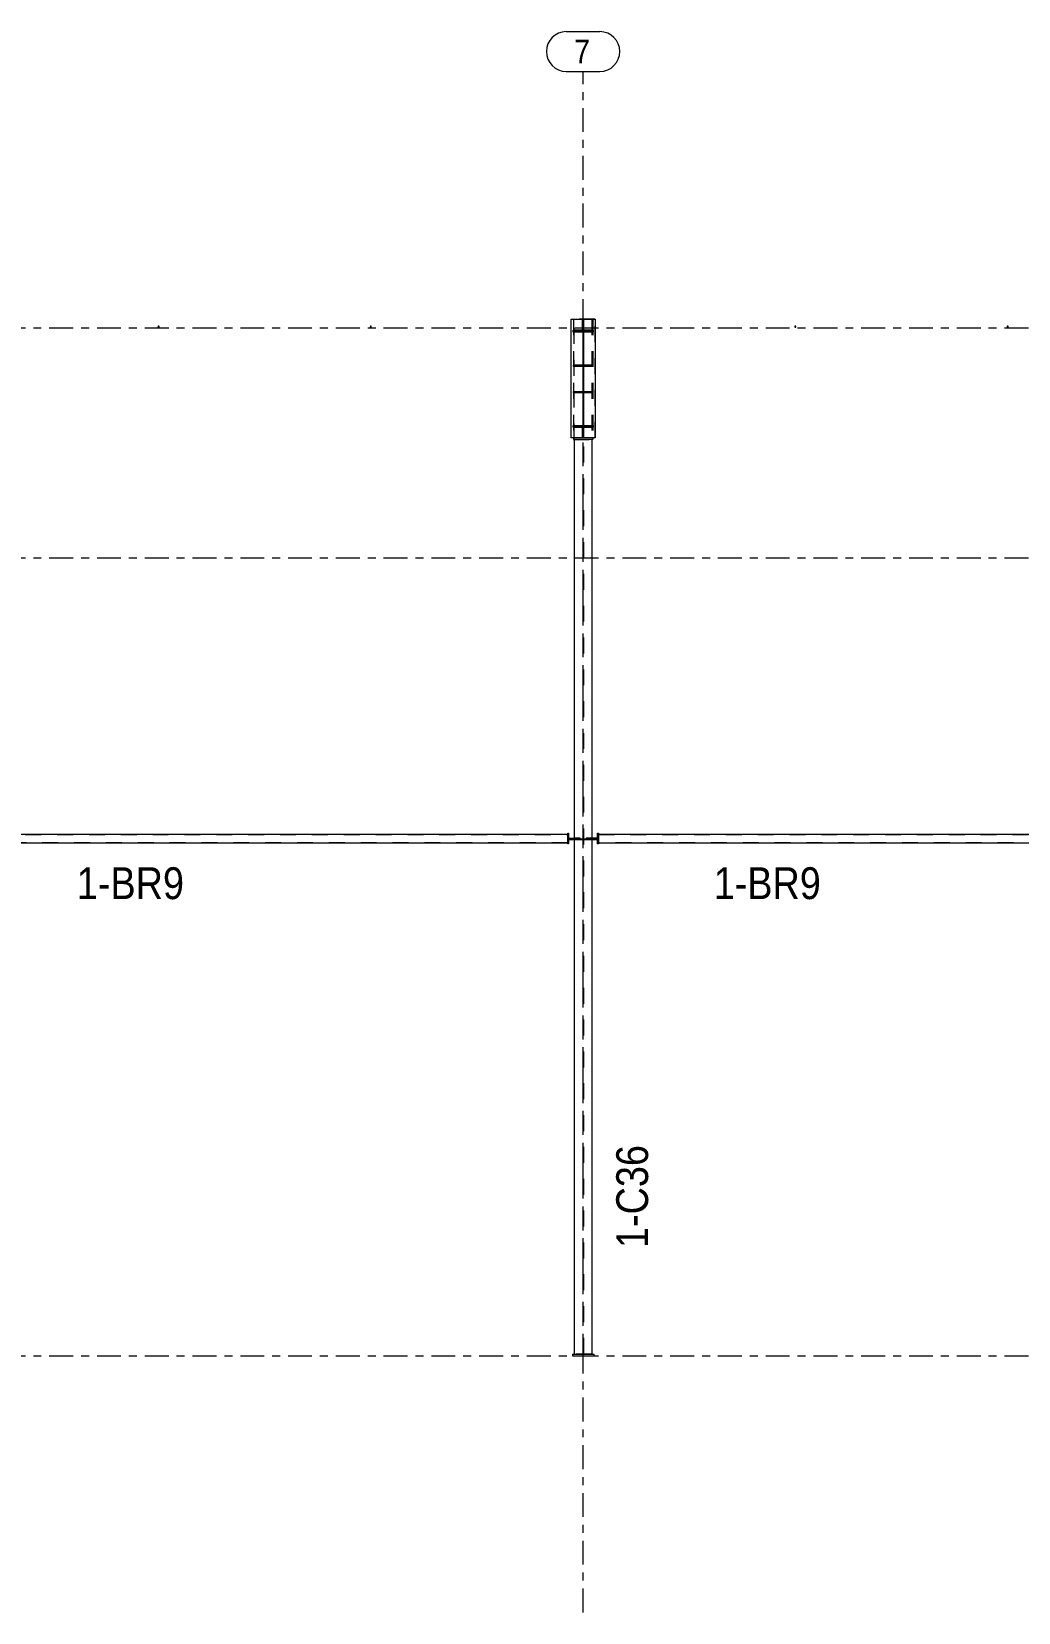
# Model space of a CAD drawing. Header units: millimetres. Extents: x -49 to 1122, y -181 to 639.
# Drawn here: x 353.8 to 477.7, y 208.9 to 407.5 of the extents above; entities that cross this region are included whole.
import ezdxf

# ---------------------------------------------------------------- set-up
doc = ezdxf.new("R2010")
doc.units = ezdxf.units.MM
for name, pattern in [('XKITLINE00', [0]), ('XKITLINE02', [4, 2, -2]), ('XKITLINE03', [6, 3, -1, 1, -1])]:
    doc.linetypes.add(name, pattern=pattern)
for name, color, linetype, lineweight in [('Part', 2, 'Continuous', 0), ('PartMark', 7, 'Continuous', 0), ('S-grid', 1, 'Continuous', 0)]:
    doc.layers.add(name, color=color, linetype=linetype, lineweight=lineweight)
doc.styles.add('ARIAL', font='ARIAL.TTF')

# ---------------------------------------------------------------- blocks, each defined once
blk = doc.blocks.new('*A136')
at = {"layer": 'Part'}
blk.add_hatch(color=3, dxfattribs=at).paths.add_polyline_path([(449.72, 370.47), (449.77, 370.45), (449.79, 370.4), (449.77, 370.35), (449.72, 370.33), (449.68, 370.35), (449.66, 370.4), (449.68, 370.45)], flags=17)
blk = doc.blocks.new('*A140')
at = {"layer": 'Part'}
blk.add_hatch(color=3, dxfattribs=at).paths.add_polyline_path([(476.39, 370.47), (476.44, 370.45), (476.46, 370.4), (476.44, 370.35), (476.39, 370.33), (476.34, 370.35), (476.32, 370.4), (476.34, 370.45)], flags=17)
blk = doc.blocks.new('*A180')
at = {"layer": 'Part'}
blk.add_hatch(color=3, dxfattribs=at).paths.add_polyline_path([(421.81, 357.88), (421.81, 357.99), (424.31, 357.99), (424.31, 357.88)], flags=17)
blk = doc.blocks.new('*A181')
at = {"layer": 'Part'}
blk.add_hatch(color=3, dxfattribs=at).paths.add_polyline_path([(421.81, 369.73), (421.81, 369.84), (424.31, 369.84), (424.31, 369.73)], flags=17)
blk = doc.blocks.new('*A182')
at = {"layer": 'Part'}
blk.add_hatch(color=3, dxfattribs=at).paths.add_polyline_path([(423.01, 357.99), (423.01, 369.73), (423.1, 369.73), (423.1, 357.99)], flags=17)
blk = doc.blocks.new('*A183')
at = {"layer": 'Part'}
blk.add_hatch(color=3, dxfattribs=at).paths.add_polyline_path([(369.72, 370.47), (369.77, 370.45), (369.79, 370.4), (369.77, 370.35), (369.72, 370.33), (369.68, 370.35), (369.66, 370.4), (369.68, 370.45)], flags=17)
blk = doc.blocks.new('*A184')
at = {"layer": 'Part'}
blk.add_hatch(color=3, dxfattribs=at).paths.add_polyline_path([(396.39, 370.47), (396.44, 370.45), (396.46, 370.4), (396.44, 370.35), (396.39, 370.33), (396.34, 370.35), (396.32, 370.4), (396.34, 370.45)], flags=17)
blk = doc.blocks.new('*A185')
at = {"layer": 'Part'}
blk.add_hatch(color=3, dxfattribs=at).paths.add_polyline_path([(423, 369.84), (423, 371.03), (423.11, 371.03), (423.11, 369.84)], flags=17)
blk = doc.blocks.new('*A186')
at = {"layer": 'Part'}
blk.add_hatch(color=3, dxfattribs=at).paths.add_polyline_path([(422.1, 365.45), (422.1, 365.56), (423.01, 365.56), (423.01, 365.45)], flags=17)
blk = doc.blocks.new('*A187')
at = {"layer": 'Part'}
blk.add_hatch(color=3, dxfattribs=at).paths.add_polyline_path([(422.1, 362.12), (422.1, 362.23), (423.01, 362.23), (423.01, 362.12)], flags=17)
blk = doc.blocks.new('*A188')
at = {"layer": 'Part'}
blk.add_hatch(color=3, dxfattribs=at).paths.add_polyline_path([(423.1, 365.45), (423.1, 365.56), (424.01, 365.56), (424.01, 365.45)], flags=17)
blk = doc.blocks.new('*A189')
at = {"layer": 'Part'}
blk.add_hatch(color=3, dxfattribs=at).paths.add_polyline_path([(423.1, 362.12), (423.1, 362.23), (424.01, 362.23), (424.01, 362.12)], flags=17)
blk = doc.blocks.new('*A190')
at = {"layer": 'Part'}
blk.add_hatch(color=3, dxfattribs=at).paths.add_polyline_path([(423, 357.61), (423, 357.88), (423.11, 357.88), (423.11, 357.61)], flags=17)
blk = doc.blocks.new('*A1070')
at = {"layer": 'S-grid', "color": 1, "linetype": 'XKITLINE03', "lineweight": 0}
blk.add_line((-10, 370.25), (1096.06, 370.25), dxfattribs=at)
blk = doc.blocks.new('*A1071')
at = {"layer": 'S-grid', "color": 1, "linetype": 'XKITLINE03', "lineweight": 0}
blk.add_line((-10, 341.36), (1096.06, 341.36), dxfattribs=at)
blk = doc.blocks.new('*A1072')
at = {"layer": 'S-grid', "color": 1, "linetype": 'XKITLINE03', "lineweight": 0}
blk.add_line((-10, 241.08), (1096.06, 241.08), dxfattribs=at)
blk = doc.blocks.new('*A1120')
at = {"layer": 'Part', "color": 7, "linetype": 'XKITLINE02', "lineweight": 0}
for p, q in [((423.1, 365.45), (423.1, 365.56)), ((423.1, 365.56), (424.28, 365.56)), ((424.28, 365.45), (423.1, 365.45)), ((423.27, 365.45), (423.27, 365.56)), ((424.28, 365.56), (424.28, 365.45))]:
    blk.add_line(p, q, dxfattribs=at)
blk = doc.blocks.new('*A1121')
at = {"layer": 'Part', "color": 7, "linetype": 'XKITLINE02', "lineweight": 0}
for p, q in [((423.1, 362.12), (423.1, 362.23)), ((423.1, 362.23), (424.28, 362.23)), ((424.28, 362.12), (423.1, 362.12)), ((423.27, 362.12), (423.27, 362.23)), ((424.28, 362.23), (424.28, 362.12))]:
    blk.add_line(p, q, dxfattribs=at)
blk = doc.blocks.new('*A1122')
at = {"layer": 'Part', "color": 7, "linetype": 'XKITLINE02', "lineweight": 0}
for p, q in [((423, 357.88), (423, 356.45)), ((423, 357.8), (423.11, 357.8)), ((423, 357.62), (423.11, 357.62)), ((423.11, 357.88), (423.11, 356.45)), ((423.11, 356.45), (423, 356.45))]:
    blk.add_line(p, q, dxfattribs=at)
blk = doc.blocks.new('*A1123')
at = {"layer": 'Part', "color": 2, "linetype": 'XKITLINE00', "lineweight": 0}
for start, end in [(45, 225), (225, 45)]:
    blk.add_arc((449.72, 370.4), 0.0667, start, end, dxfattribs=at)
blk = doc.blocks.new('*A1130')
at = {"layer": 'Part', "color": 2, "linetype": 'XKITLINE00', "lineweight": 0}
for start, end in [(45, 225), (225, 45)]:
    blk.add_arc((476.39, 370.4), 0.0667, start, end, dxfattribs=at)
blk = doc.blocks.new('*A1297')
at = {"layer": 'S-grid', "color": 1, "linetype": 'XKITLINE03', "lineweight": 0}
blk.add_line((423.06, 208.86), (423.06, 402.47), dxfattribs=at)
at = {"layer": 'S-grid', "color": 3, "style": 'ARIAL', "width": 0.85}
blk.add_text('7', height=3, dxfattribs=at).set_placement((421.94, 403.47))
blk = doc.blocks.new('*A1303')
at = {"layer": 'Part', "color": 7, "linetype": 'XKITLINE02', "lineweight": 0}
for p, q in [((421.94, 356.23), (421.94, 371.34)), ((421.94, 371.34), (424.17, 371.34)), ((423.01, 371.34), (423.01, 241.31)), ((423.1, 371.34), (423.1, 241.31)), ((424.17, 371.34), (424.17, 356.23)), ((424.17, 241.31), (421.94, 241.31))]:
    blk.add_line(p, q, dxfattribs=at)
at = {"layer": 'Part', "color": 2, "linetype": 'XKITLINE00', "lineweight": 0}
for p, q in [((421.94, 356.23), (421.94, 241.31)), ((424.17, 356.23), (424.17, 241.31))]:
    blk.add_line(p, q, dxfattribs=at)
blk = doc.blocks.new('*A1304')
at = {"layer": 'Part', "color": 2, "linetype": 'XKITLINE00', "lineweight": 0}
for p, q in [((344.99, 306.64), (421.12, 306.64)), ((344.99, 305.53), (421.12, 305.53))]:
    blk.add_line(p, q, dxfattribs=at)
at = {"layer": 'Part', "color": 7, "linetype": 'XKITLINE02', "lineweight": 0}
for p, q in [((344.99, 306.64), (344.99, 305.53)), ((344.99, 306.59), (421.12, 306.59)), ((421.12, 306.64), (421.12, 305.53)), ((421.12, 305.57), (344.99, 305.57))]:
    blk.add_line(p, q, dxfattribs=at)
blk = doc.blocks.new('*A1305')
at = {"layer": 'Part', "color": 7, "linetype": 'XKITLINE02', "lineweight": 0}
for p, q in [((423.43, 306.14), (423.43, 306.03)), ((424.17, 306.14), (423.43, 306.14)), ((424.77, 306.03), (423.43, 306.03))]:
    blk.add_line(p, q, dxfattribs=at)
at = {"layer": 'Part', "color": 2, "linetype": 'XKITLINE00', "lineweight": 0}
for p, q in [((424.88, 306.14), (424.17, 306.14)), ((424.88, 306.03), (424.77, 306.03)), ((424.88, 306.14), (424.88, 306.03))]:
    blk.add_line(p, q, dxfattribs=at)
blk = doc.blocks.new('*A1306')
at = {"layer": 'Part', "color": 2, "linetype": 'XKITLINE00', "lineweight": 0}
for p, q in [((424.88, 305.42), (424.88, 306.75)), ((424.88, 306.75), (424.99, 306.75)), ((424.99, 306.75), (424.99, 305.42)), ((424.99, 305.42), (424.88, 305.42))]:
    blk.add_line(p, q, dxfattribs=at)
blk = doc.blocks.new('*A1307')
at = {"layer": 'Part', "color": 2, "linetype": 'XKITLINE00', "lineweight": 0}
for p, q in [((424.99, 306.64), (501.12, 306.64)), ((424.99, 305.53), (501.12, 305.53))]:
    blk.add_line(p, q, dxfattribs=at)
at = {"layer": 'Part', "color": 7, "linetype": 'XKITLINE02', "lineweight": 0}
for p, q in [((424.99, 306.64), (424.99, 305.53)), ((424.99, 306.59), (501.12, 306.59)), ((501.12, 306.64), (501.12, 305.53)), ((501.12, 305.57), (424.99, 305.57))]:
    blk.add_line(p, q, dxfattribs=at)
blk = doc.blocks.new('*A1315')
at = {"layer": 'Part', "color": 2, "linetype": 'XKITLINE00', "lineweight": 0}
for p, q in [((421.81, 357.99), (424.31, 357.99)), ((421.81, 357.78), (421.81, 357.99)), ((421.81, 357.88), (424.31, 357.88)), ((423, 357.78), (421.81, 357.78)), ((424.31, 357.78), (423.11, 357.78)), ((424.31, 357.99), (424.31, 357.78))]:
    blk.add_line(p, q, dxfattribs=at)
at = {"layer": 'Part', "color": 7, "linetype": 'XKITLINE02', "lineweight": 0}
for p, q in [((421.81, 357.89), (424.31, 357.89)), ((423.11, 357.78), (423, 357.78))]:
    blk.add_line(p, q, dxfattribs=at)
blk = doc.blocks.new('*A1316')
at = {"layer": 'Part', "color": 2, "linetype": 'XKITLINE00', "lineweight": 0}
for p, q in [((423, 369.98), (421.81, 369.98)), ((421.81, 369.73), (421.81, 369.98)), ((424.31, 369.84), (421.81, 369.84)), ((424.31, 369.73), (421.81, 369.73)), ((424.31, 369.98), (423.11, 369.98)), ((424.31, 369.98), (424.31, 369.73))]:
    blk.add_line(p, q, dxfattribs=at)
at = {"layer": 'Part', "color": 7, "linetype": 'XKITLINE02', "lineweight": 0}
for p, q in [((421.81, 369.87), (424.31, 369.87)), ((423.11, 369.98), (423, 369.98))]:
    blk.add_line(p, q, dxfattribs=at)
blk = doc.blocks.new('*A1317')
at = {"layer": 'Part', "color": 7, "linetype": 'XKITLINE02', "lineweight": 0}
for p, q in [((423.1, 369.87), (423.01, 369.87)), ((423.01, 369.87), (423.01, 369.73)), ((423.1, 369.87), (423.1, 369.73)), ((423.01, 357.99), (423.01, 357.89)), ((423.01, 357.89), (423.1, 357.89)), ((423.1, 357.99), (423.1, 357.89))]:
    blk.add_line(p, q, dxfattribs=at)
at = {"layer": 'Part', "color": 2, "linetype": 'XKITLINE00', "lineweight": 0}
for p, q in [((423.01, 369.73), (423.1, 369.73)), ((423.01, 369.73), (423.01, 357.99)), ((423.1, 369.73), (423.1, 357.99)), ((423.01, 357.99), (423.1, 357.99))]:
    blk.add_line(p, q, dxfattribs=at)
blk = doc.blocks.new('*A1318')
at = {"layer": 'Part', "color": 7, "linetype": 'XKITLINE02', "lineweight": 0}
for p, q in [((423.1, 369.87), (423.01, 369.87)), ((423.01, 369.87), (423.01, 357.89)), ((423.1, 357.89), (423.1, 369.87)), ((423.01, 357.89), (423.1, 357.89))]:
    blk.add_line(p, q, dxfattribs=at)
blk = doc.blocks.new('*A1319')
at = {"layer": 'Part', "color": 7, "linetype": 'XKITLINE02', "lineweight": 0}
for p, q in [((421.81, 357.99), (421.81, 357.78)), ((421.81, 357.89), (424.31, 357.89)), ((421.81, 357.78), (424.31, 357.78)), ((424.31, 357.78), (424.31, 357.99))]:
    blk.add_line(p, q, dxfattribs=at)
blk = doc.blocks.new('*A1320')
at = {"layer": 'Part', "color": 7, "linetype": 'XKITLINE02', "lineweight": 0}
for p, q in [((421.81, 369.98), (421.81, 369.73)), ((424.31, 369.98), (421.81, 369.98)), ((424.31, 369.87), (421.81, 369.87)), ((424.31, 369.73), (424.31, 369.98))]:
    blk.add_line(p, q, dxfattribs=at)
blk = doc.blocks.new('*A1321')
at = {"layer": 'Part', "color": 2, "linetype": 'XKITLINE00', "lineweight": 0}
for start, end in [(45, 225), (225, 45)]:
    blk.add_arc((369.72, 370.4), 0.0667, start, end, dxfattribs=at)
blk = doc.blocks.new('*A1322')
at = {"layer": 'Part', "color": 2, "linetype": 'XKITLINE00', "lineweight": 0}
for start, end in [(45, 225), (225, 45)]:
    blk.add_arc((396.39, 370.4), 0.0667, start, end, dxfattribs=at)
blk = doc.blocks.new('*A1323')
at = {"layer": 'Part', "color": 7, "linetype": 'XKITLINE02', "lineweight": 0}
for p, q in [((421.83, 371.34), (424.28, 371.34)), ((421.83, 371.34), (421.83, 356.45)), ((424.28, 371.34), (424.28, 356.45))]:
    blk.add_line(p, q, dxfattribs=at)
at = {"layer": 'Part', "color": 2, "linetype": 'XKITLINE00', "lineweight": 0}
for p, q in [((421.83, 356.45), (421.83, 356.23)), ((424.28, 356.23), (421.83, 356.23)), ((424.28, 356.45), (424.28, 356.23))]:
    blk.add_line(p, q, dxfattribs=at)
blk = doc.blocks.new('*A1324')
at = {"layer": 'Part', "color": 7, "linetype": 'XKITLINE02', "lineweight": 0}
for p, q in [((421.83, 371.34), (424.28, 371.34)), ((421.83, 371.34), (421.83, 356.23)), ((424.28, 371.34), (424.28, 356.23)), ((421.83, 356.23), (424.28, 356.23))]:
    blk.add_line(p, q, dxfattribs=at)
blk = doc.blocks.new('*A1325')
at = {"layer": 'Part', "color": 2, "linetype": 'XKITLINE00', "lineweight": 0}
for p, q in [((421.56, 356.45), (421.56, 371.34)), ((421.56, 371.34), (424.56, 371.34)), ((424.56, 371.34), (424.56, 356.45)), ((424.56, 356.45), (421.56, 356.45))]:
    blk.add_line(p, q, dxfattribs=at)
blk = doc.blocks.new('*A1326')
at = {"layer": 'Part', "color": 7, "linetype": 'XKITLINE02', "lineweight": 0}
for p, q in [((421.56, 356.45), (421.56, 371.34)), ((424.56, 371.34), (421.56, 371.34)), ((424.56, 356.45), (424.56, 371.34)), ((424.56, 356.45), (421.56, 356.45))]:
    blk.add_line(p, q, dxfattribs=at)
blk = doc.blocks.new('*A1327')
at = {"layer": 'Part', "color": 7, "linetype": 'XKITLINE02', "lineweight": 0}
for p, q in [((423, 371.34), (423, 369.84)), ((423, 371.34), (423.11, 371.34)), ((423, 370.15), (423.11, 370.15)), ((423, 369.96), (423.11, 369.96)), ((423.11, 371.34), (423.11, 369.84))]:
    blk.add_line(p, q, dxfattribs=at)
blk = doc.blocks.new('*A1328')
at = {"layer": 'Part', "color": 2, "linetype": 'XKITLINE00', "lineweight": 0}
for p, q in [((423, 371.34), (423.11, 371.34)), ((423, 369.84), (423, 371.34)), ((423, 371.03), (423.11, 371.03)), ((423.11, 369.84), (423, 369.84)), ((423.11, 371.34), (423.11, 369.84))]:
    blk.add_line(p, q, dxfattribs=at)
at = {"layer": 'Part', "color": 7, "linetype": 'XKITLINE02', "lineweight": 0}
for p, q in [((423, 370.15), (423.11, 370.15)), ((423, 369.96), (423.11, 369.96))]:
    blk.add_line(p, q, dxfattribs=at)
blk = doc.blocks.new('*A1329')
at = {"layer": 'Part', "color": 7, "linetype": 'XKITLINE02', "lineweight": 0}
for p, q in [((423.01, 369.98), (422.01, 369.98)), ((422.01, 369.98), (422.01, 369.87)), ((422.01, 369.87), (423.01, 369.87)), ((422.84, 369.98), (422.84, 369.87)), ((423.01, 369.87), (423.01, 369.98))]:
    blk.add_line(p, q, dxfattribs=at)
blk = doc.blocks.new('*A1330')
at = {"layer": 'Part', "color": 7, "linetype": 'XKITLINE02', "lineweight": 0}
for p, q in [((424.1, 369.98), (423.1, 369.98)), ((423.1, 369.98), (423.1, 369.87)), ((423.1, 369.87), (424.1, 369.87)), ((423.27, 369.98), (423.27, 369.87)), ((424.1, 369.87), (424.1, 369.98))]:
    blk.add_line(p, q, dxfattribs=at)
blk = doc.blocks.new('*A1331')
at = {"layer": 'Part', "color": 7, "linetype": 'XKITLINE02', "lineweight": 0}
for p, q in [((423.01, 357.89), (422.01, 357.89)), ((422.01, 357.89), (422.01, 357.78)), ((422.01, 357.78), (423.01, 357.78)), ((422.84, 357.89), (422.84, 357.78)), ((423.01, 357.78), (423.01, 357.89))]:
    blk.add_line(p, q, dxfattribs=at)
blk = doc.blocks.new('*A1332')
at = {"layer": 'Part', "color": 7, "linetype": 'XKITLINE02', "lineweight": 0}
for p, q in [((424.1, 357.89), (423.1, 357.89)), ((423.1, 357.89), (423.1, 357.78)), ((423.1, 357.78), (424.1, 357.78)), ((423.27, 357.89), (423.27, 357.78)), ((424.1, 357.78), (424.1, 357.89))]:
    blk.add_line(p, q, dxfattribs=at)
blk = doc.blocks.new('*A1333')
at = {"layer": 'Part', "color": 7, "linetype": 'XKITLINE02', "lineweight": 0}
for p, q in [((423.01, 365.56), (422.01, 365.56)), ((422.01, 365.56), (422.01, 365.45)), ((422.01, 365.45), (423.01, 365.45)), ((422.84, 365.56), (422.84, 365.45)), ((423.01, 365.45), (423.01, 365.56))]:
    blk.add_line(p, q, dxfattribs=at)
blk = doc.blocks.new('*A1334')
at = {"layer": 'Part', "color": 7, "linetype": 'XKITLINE02', "lineweight": 0}
for p, q in [((424.1, 365.56), (423.1, 365.56)), ((423.1, 365.56), (423.1, 365.45)), ((423.1, 365.45), (424.1, 365.45)), ((423.27, 365.56), (423.27, 365.45)), ((424.1, 365.45), (424.1, 365.56))]:
    blk.add_line(p, q, dxfattribs=at)
blk = doc.blocks.new('*A1335')
at = {"layer": 'Part', "color": 7, "linetype": 'XKITLINE02', "lineweight": 0}
for p, q in [((423.01, 362.23), (422.01, 362.23)), ((422.01, 362.23), (422.01, 362.12)), ((422.01, 362.12), (423.01, 362.12)), ((422.84, 362.23), (422.84, 362.12)), ((423.01, 362.12), (423.01, 362.23))]:
    blk.add_line(p, q, dxfattribs=at)
blk = doc.blocks.new('*A1336')
at = {"layer": 'Part', "color": 7, "linetype": 'XKITLINE02', "lineweight": 0}
for p, q in [((424.1, 362.23), (423.1, 362.23)), ((423.1, 362.23), (423.1, 362.12)), ((423.1, 362.12), (424.1, 362.12)), ((423.27, 362.23), (423.27, 362.12)), ((424.1, 362.12), (424.1, 362.23))]:
    blk.add_line(p, q, dxfattribs=at)
blk = doc.blocks.new('*A1337')
at = {"layer": 'Part', "color": 2, "linetype": 'XKITLINE00', "lineweight": 0}
for p, q in [((423.01, 365.56), (421.83, 365.56)), ((421.83, 365.56), (421.83, 365.45)), ((423.01, 365.45), (421.83, 365.45)), ((422.1, 365.45), (422.1, 365.56)), ((423.01, 365.56), (423.01, 365.45))]:
    blk.add_line(p, q, dxfattribs=at)
at = {"layer": 'Part', "color": 7, "linetype": 'XKITLINE02', "lineweight": 0}
blk.add_line((422.84, 365.45), (422.84, 365.56), dxfattribs=at)
blk = doc.blocks.new('*A1338')
at = {"layer": 'Part', "color": 2, "linetype": 'XKITLINE00', "lineweight": 0}
for p, q in [((423.01, 362.23), (421.83, 362.23)), ((421.83, 362.23), (421.83, 362.12)), ((423.01, 362.12), (421.83, 362.12)), ((422.1, 362.12), (422.1, 362.23)), ((423.01, 362.23), (423.01, 362.12))]:
    blk.add_line(p, q, dxfattribs=at)
at = {"layer": 'Part', "color": 7, "linetype": 'XKITLINE02', "lineweight": 0}
blk.add_line((422.84, 362.12), (422.84, 362.23), dxfattribs=at)
blk = doc.blocks.new('*A1339')
at = {"layer": 'Part', "color": 2, "linetype": 'XKITLINE00', "lineweight": 0}
for p, q in [((424.28, 365.56), (423.1, 365.56)), ((423.1, 365.56), (423.1, 365.45)), ((424.28, 365.45), (423.1, 365.45)), ((424.01, 365.45), (424.01, 365.56)), ((424.28, 365.56), (424.28, 365.45))]:
    blk.add_line(p, q, dxfattribs=at)
at = {"layer": 'Part', "color": 7, "linetype": 'XKITLINE02', "lineweight": 0}
blk.add_line((423.27, 365.45), (423.27, 365.56), dxfattribs=at)
blk = doc.blocks.new('*A1340')
at = {"layer": 'Part', "color": 2, "linetype": 'XKITLINE00', "lineweight": 0}
for p, q in [((424.28, 362.23), (423.1, 362.23)), ((423.1, 362.23), (423.1, 362.12)), ((424.28, 362.12), (423.1, 362.12)), ((424.01, 362.12), (424.01, 362.23)), ((424.28, 362.23), (424.28, 362.12))]:
    blk.add_line(p, q, dxfattribs=at)
at = {"layer": 'Part', "color": 7, "linetype": 'XKITLINE02', "lineweight": 0}
blk.add_line((423.27, 362.12), (423.27, 362.23), dxfattribs=at)
blk = doc.blocks.new('*A1341')
at = {"layer": 'Part', "color": 2, "linetype": 'XKITLINE00', "lineweight": 0}
for p, q in [((423, 356.45), (423, 357.88)), ((423, 357.88), (423.11, 357.88)), ((423.11, 357.61), (423, 357.61)), ((423.11, 357.88), (423.11, 356.45)), ((423.11, 356.45), (423, 356.45))]:
    blk.add_line(p, q, dxfattribs=at)
at = {"layer": 'Part', "color": 7, "linetype": 'XKITLINE02', "lineweight": 0}
for p, q in [((423, 357.8), (423.11, 357.8)), ((423, 357.62), (423.11, 357.62))]:
    blk.add_line(p, q, dxfattribs=at)
blk = doc.blocks.new('*A1342')
at = {"layer": 'Part', "color": 7, "linetype": 'XKITLINE02', "lineweight": 0}
for p, q in [((423.01, 365.56), (421.83, 365.56)), ((421.83, 365.45), (421.83, 365.56)), ((423.01, 365.45), (421.83, 365.45)), ((422.84, 365.45), (422.84, 365.56)), ((423.01, 365.45), (423.01, 365.56))]:
    blk.add_line(p, q, dxfattribs=at)
blk = doc.blocks.new('*A1343')
at = {"layer": 'Part', "color": 7, "linetype": 'XKITLINE02', "lineweight": 0}
for p, q in [((423.01, 362.23), (421.83, 362.23)), ((421.83, 362.12), (421.83, 362.23)), ((423.01, 362.12), (421.83, 362.12)), ((422.84, 362.12), (422.84, 362.23)), ((423.01, 362.12), (423.01, 362.23))]:
    blk.add_line(p, q, dxfattribs=at)
blk = doc.blocks.new('*A1423')
at = {"layer": 'Part', "color": 2, "linetype": 'XKITLINE00', "lineweight": 0}
for p, q in [((421.72, 241.31), (421.72, 241.08)), ((421.72, 241.31), (424.39, 241.31)), ((421.72, 241.08), (424.39, 241.08)), ((424.39, 241.31), (424.39, 241.08))]:
    blk.add_line(p, q, dxfattribs=at)
blk = doc.blocks.new('*A1424')
at = {"layer": 'Part', "color": 2, "linetype": 'XKITLINE00', "lineweight": 0}
for p, q in [((421.94, 306.03), (421.34, 306.03)), ((421.34, 305.92), (421.34, 306.03)), ((421.94, 305.92), (421.34, 305.92))]:
    blk.add_line(p, q, dxfattribs=at)
at = {"layer": 'Part', "color": 7, "linetype": 'XKITLINE02', "lineweight": 0}
for p, q in [((423.01, 306.03), (421.94, 306.03)), ((423.01, 305.92), (421.94, 305.92)), ((422.84, 306.03), (422.84, 305.92)), ((423.01, 306.03), (423.01, 305.92))]:
    blk.add_line(p, q, dxfattribs=at)
blk = doc.blocks.new('*A1425')
at = {"layer": 'Part', "color": 2, "linetype": 'XKITLINE00', "lineweight": 0}
for p, q in [((421.23, 306.03), (421.23, 306.14)), ((421.23, 306.14), (421.94, 306.14)), ((421.34, 306.03), (421.23, 306.03))]:
    blk.add_line(p, q, dxfattribs=at)
at = {"layer": 'Part', "color": 7, "linetype": 'XKITLINE02', "lineweight": 0}
for p, q in [((422.68, 306.03), (421.34, 306.03)), ((422.68, 306.14), (421.94, 306.14)), ((422.68, 306.03), (422.68, 306.14))]:
    blk.add_line(p, q, dxfattribs=at)
blk = doc.blocks.new('*A1426')
at = {"layer": 'Part', "color": 2, "linetype": 'XKITLINE00', "lineweight": 0}
for p, q in [((421.12, 305.42), (421.12, 306.75)), ((421.12, 306.75), (421.23, 306.75)), ((421.23, 306.75), (421.23, 305.42)), ((421.23, 305.42), (421.12, 305.42))]:
    blk.add_line(p, q, dxfattribs=at)
blk = doc.blocks.new('*A1427')
at = {"layer": 'Part', "color": 7, "linetype": 'XKITLINE02', "lineweight": 0}
for p, q in [((423.1, 306.03), (423.1, 305.92)), ((424.17, 306.03), (423.1, 306.03)), ((424.17, 305.92), (423.1, 305.92)), ((423.27, 306.03), (423.27, 305.92))]:
    blk.add_line(p, q, dxfattribs=at)
at = {"layer": 'Part', "color": 2, "linetype": 'XKITLINE00', "lineweight": 0}
for p, q in [((424.77, 306.03), (424.17, 306.03)), ((424.77, 305.92), (424.17, 305.92)), ((424.77, 306.03), (424.77, 305.92))]:
    blk.add_line(p, q, dxfattribs=at)
blk = doc.blocks.new('*A1429')
at = {"layer": 'S-grid', "color": 1, "linetype": 'XKITLINE00', "lineweight": 0}
for p, q in [((420.94, 407.47), (425.17, 407.47)), ((420.94, 402.47), (425.17, 402.47))]:
    blk.add_line(p, q, dxfattribs=at)
for centre, start, end in [((420.94, 404.97), 90, 270), ((425.17, 404.97), 270, 90)]:
    blk.add_arc(centre, 2.5, start, end, dxfattribs=at)
blk = doc.blocks.new('*A2685')
at = {"layer": 'PartMark', "color": 3, "style": 'ARIAL', "width": 0.85}
blk.add_text('1-BR9', height=4, dxfattribs=at).set_placement((359.46, 298.48))
blk = doc.blocks.new('*A2687')
at = {"layer": 'PartMark', "color": 3, "style": 'ARIAL', "width": 0.85}
blk.add_text('1-C36', height=4, rotation=90.0002, dxfattribs=at).set_placement((431.22, 254.64))
blk = doc.blocks.new('*A2688')
at = {"layer": 'PartMark', "color": 3, "style": 'ARIAL', "width": 0.85}
blk.add_text('1-BR9', height=4, dxfattribs=at).set_placement((439.46, 298.48))

msp = doc.modelspace()

# ---------------------------------------------------------------- block references
at = {"lineweight": 0}
for name in ['*A1429', '*A1297', '*A1070', '*A1321', '*A183', '*A184', '*A1322', '*A1325', '*A1326', '*A1316', '*A1320', '*A181', '*A1323', '*A1324', '*A1303', '*A1329', '*A1327', '*A1328', '*A185', '*A1317', '*A1318', '*A182', '*A1330', '*A1123', '*A136', '*A140', '*A1130', '*A1337', '*A1342', '*A1333', '*A186', '*A188', '*A1120', '*A1334', '*A1339', '*A1338', '*A1343', '*A1335', '*A187', '*A189', '*A1121', '*A1336', '*A1340', '*A180', '*A1315', '*A1319', '*A1331', '*A190', '*A1122', '*A1341', '*A1332', '*A1071', '*A1304', '*A1426', '*A1425', '*A1424', '*A1427', '*A1305', '*A1306', '*A1307', '*A2685', '*A2688', '*A2687', '*A1072', '*A1423']:
    msp.add_blockref(name, (0, 0), dxfattribs=at)

doc.saveas('drawing.dxf')
